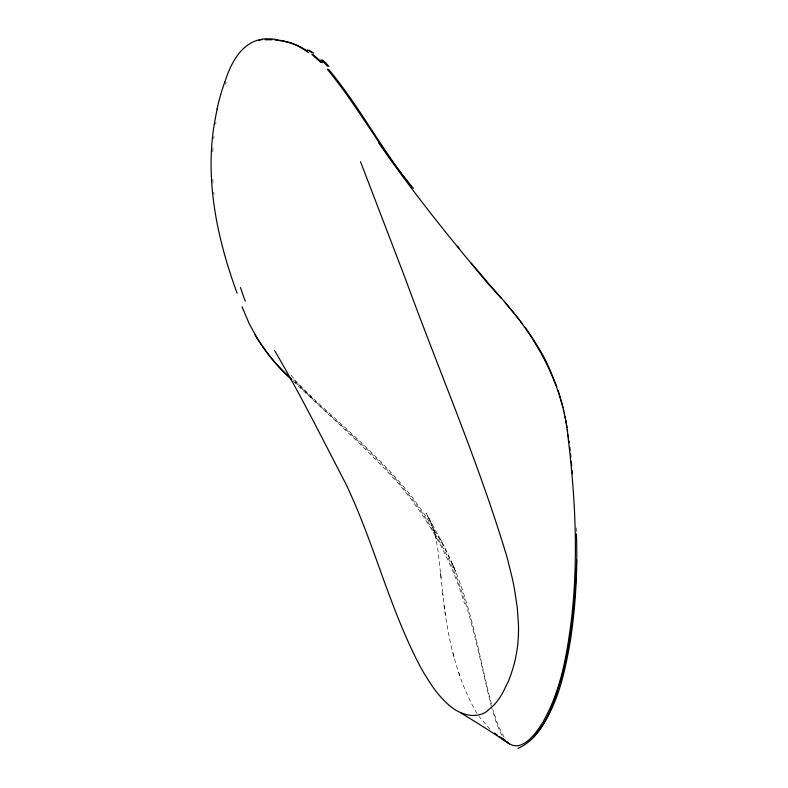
<?xml version="1.0" encoding="UTF-8"?>
<svg xmlns="http://www.w3.org/2000/svg" width="788" height="788" viewBox="0 0 788 788"><rect width="100%" height="100%" fill="white"/><g stroke="black" fill="none" stroke-linecap="round" stroke-linejoin="round"><path stroke-width="0.59" stroke-dasharray="3.94 2.96" d="M212.75 151.907L213.115 145.938M213.725 138.718L213.981 136.294M293.776 379.786C343.213 428.682 401.713 471.066 435.872 533.082C468.87 584.607 476.297 646.219 491.456 704.226M295.116 382.19C343.666 430.218 401.023 471.973 434.395 533.003C467.294 585.356 476.582 647.293 491.308 706.245M293.077 380.959C327.562 414.104 363.79 445.555 396.059 480.916C427.106 516.386 451.258 558.643 464.605 603.923M312.55 398.255L296.288 381.619L289.019 372.704M489.998 729.205L478.986 716.469M504.113 737.263L498.538 726.477L493.061 710.224M477.006 713.465C455.622 677.138 447.101 634.852 442.738 593.364L443.023 595.797L438.187 551.836L435.124 533.712L436.197 538.933M428.771 518.179L432.1 525.33L426.072 512.988L444.432 546.823L454.184 568.296M442.176 542.469L438.601 535.781M501.877 735.381L496.696 723.975L491.574 707.25M427.431 515.588L428.298 517.273M431.716 524.601L430.849 522.7L435.114 533.377L433.361 528.531M451.957 562.957L455.947 572.137M452.962 565.39L454.321 568.453M458.527 672.046L460.694 678.291M434.749 532.629L433.183 527.684L435.774 536.835M453.001 653.282L454.686 659.536M444.117 605.48L445.417 615.182M213.775 192.134L213.991 194.36M441.093 577.998L440.531 572.177L440.738 574.472M213.016 183.161L212.681 177.497M576.215 527.871L576.353 531.476M225.388 84.227A86.394 30.436 -80.5 0 1 226.107 82.228M215.685 124.13A85.153 30.131 -80.5 0 1 215.981 122.298"/><path stroke-width="1.18" d="M576.639 560.268C575.319 599.195 571.664 638.3 562.061 676.134C553.659 702.305 545.247 736.022 518.011 748.413M214.287 123.893C204.88 181.171 217.38 239.385 237.07 293.166M224.876 82.11C233.13 55.199 249.412 31.875 280.42 40.621M533.417 737.184C556.87 710.737 564.484 674.479 570.384 640.624C575.772 605.342 577.634 569.566 576.432 533.909M258.464 40.572L259.774 40.326M259.744 39.853L262.384 39.567M265.073 39.764L271.909 39.764M274.707 39.942L281.877 40.868M287.758 42.128L286.271 41.764A569.399 206.062 -84.2 0 0 281.907 40.631M289.235 42.532L284.892 41.478A571.005 206.141 -84.2 0 0 280.528 40.336M287.847 42.237L289.334 42.67M460.941 713.091C477.518 722.891 493.672 733.382 509.728 744C512.239 745.448 515.194 746.118 518.08 745.753C528.236 743.38 534.894 734.052 540.538 725.965C559.716 695.115 566.395 658.522 570.975 623.022C578.599 561.814 575.516 499.819 568.237 438.749C563.085 379.373 530.245 327.109 489.456 285.305C450.775 239.316 412.902 192.469 378.772 142.973M501.71 738.76L509.728 744M499.425 736.544L505.177 740.375L501.345 737.814M313.299 54.736L322.322 62.705M311.861 54.421L320.864 62.4M494.628 733.007L497.504 735.273M506.851 741.863L508.25 743.025M291.629 378.979C277.179 366.371 264.935 351.33 255.135 334.861M291.678 379.658C278.016 367.494 266.413 353.162 256.799 337.628M499.05 295.825L501.345 298.406M498.292 294.958L471.224 263.113M505.157 302.75L519.647 320.135M328.714 69.521C358.323 104.912 379.816 146.144 408.164 182.491M327.247 69.216C358.589 107.01 381.353 151.079 413.464 188.332M457.473 246.063L458.99 247.974M520.395 321.09L522.621 324.006M408.814 183.377L411.356 186.746M524.818 326.961L528.561 332.152M529.122 332.96L531.348 336.22M531.9 337.037L541.484 352.66M274.451 350.374C300.07 393.754 322.489 438.975 345.735 483.645C370.478 535.308 385.135 591.059 408.824 643.175A508.112 292.506 -81.2 0 0 415.897 658.108L418.536 663.279A315.151 169.174 -85 0 0 424.102 673.405L431.834 685.599A207.983 107.158 -86.9 0 0 440.709 696.927L444.442 700.906A172.769 87.99 -87.6 0 0 449.84 705.861C458.675 713.347 471.342 718.252 482.67 713.701A57.721 28.861 -89.9 0 0 486.836 711.406L494.48 704.452A87.212 43.576 -89.3 0 0 498.715 699.133A102.164 50.875 -89 0 0 502.567 693.125L508.24 681.551A107.207 53.249 -88.9 0 0 511.392 673.208L513.165 667.613A77.451 38.947 -89.4 0 0 515.244 659.526A89.901 44.946 -89.2 0 0 516.79 651.518L517.184 649.016A58.775 29.836 -89.5 0 0 518.002 641.836L518.337 636.655A85.321 42.71 -89.3 0 0 518.494 625.298L517.332 607.932L514.249 587.809A196.567 92.531 -89.5 0 0 511.875 576.58L507.955 560.82A263.507 119.648 -89.7 0 0 506.369 554.998C478.129 461.364 439.202 371.355 405.692 279.563L360.53 161.757M256.77 337.569L249.215 323.681L242.034 306.749M542.085 353.704L546.478 362.125M546.98 363.169L547.985 365.258M548.487 366.302L556.702 386.573M558.042 390.493L558.968 393.409M559.283 394.384L562.228 404.776M562.474 405.712L562.928 407.544M563.381 409.386L563.794 411.208M564.218 413.03L564.602 414.852M564.986 416.675L565.341 418.497M565.695 420.319L566.188 423.058M566.513 424.88L566.976 427.628M567.261 429.48L567.557 431.322M568.118 435.035L568.532 437.842M568.926 440.669L569.182 442.56M569.803 447.318L570.148 450.184M570.581 454.016L570.876 456.912M571.359 461.788L571.733 465.738M572.187 470.761L572.462 473.815M289.304 42.266A473.923 174.079 -77.8 0 1 308.443 52.648M309.014 50.265A469.658 170.72 -81.2 0 1 313.644 53.18M322.519 59.986A492.835 157.905 88.3 0 1 328.98 66.419M220.64 94.718A86.365 30.358 -80.5 0 1 224.816 81.982M289.344 42.65A469.077 173.508 -77 0 1 307.399 50.954M307.586 49.949A469.49 170.297 -81.2 0 1 312.206 52.865M321.051 59.73A493.652 157.708 88.3 0 1 327.503 66.172M245.295 301.213A937.789 384.406 -71.1 0 1 240.478 287.561M214.395 123.903A85.222 30.092 -80.5 0 1 217.163 109.197M217.015 109.108A87.773 31.313 -80.6 0 1 220.679 94.767"/></g></svg>
